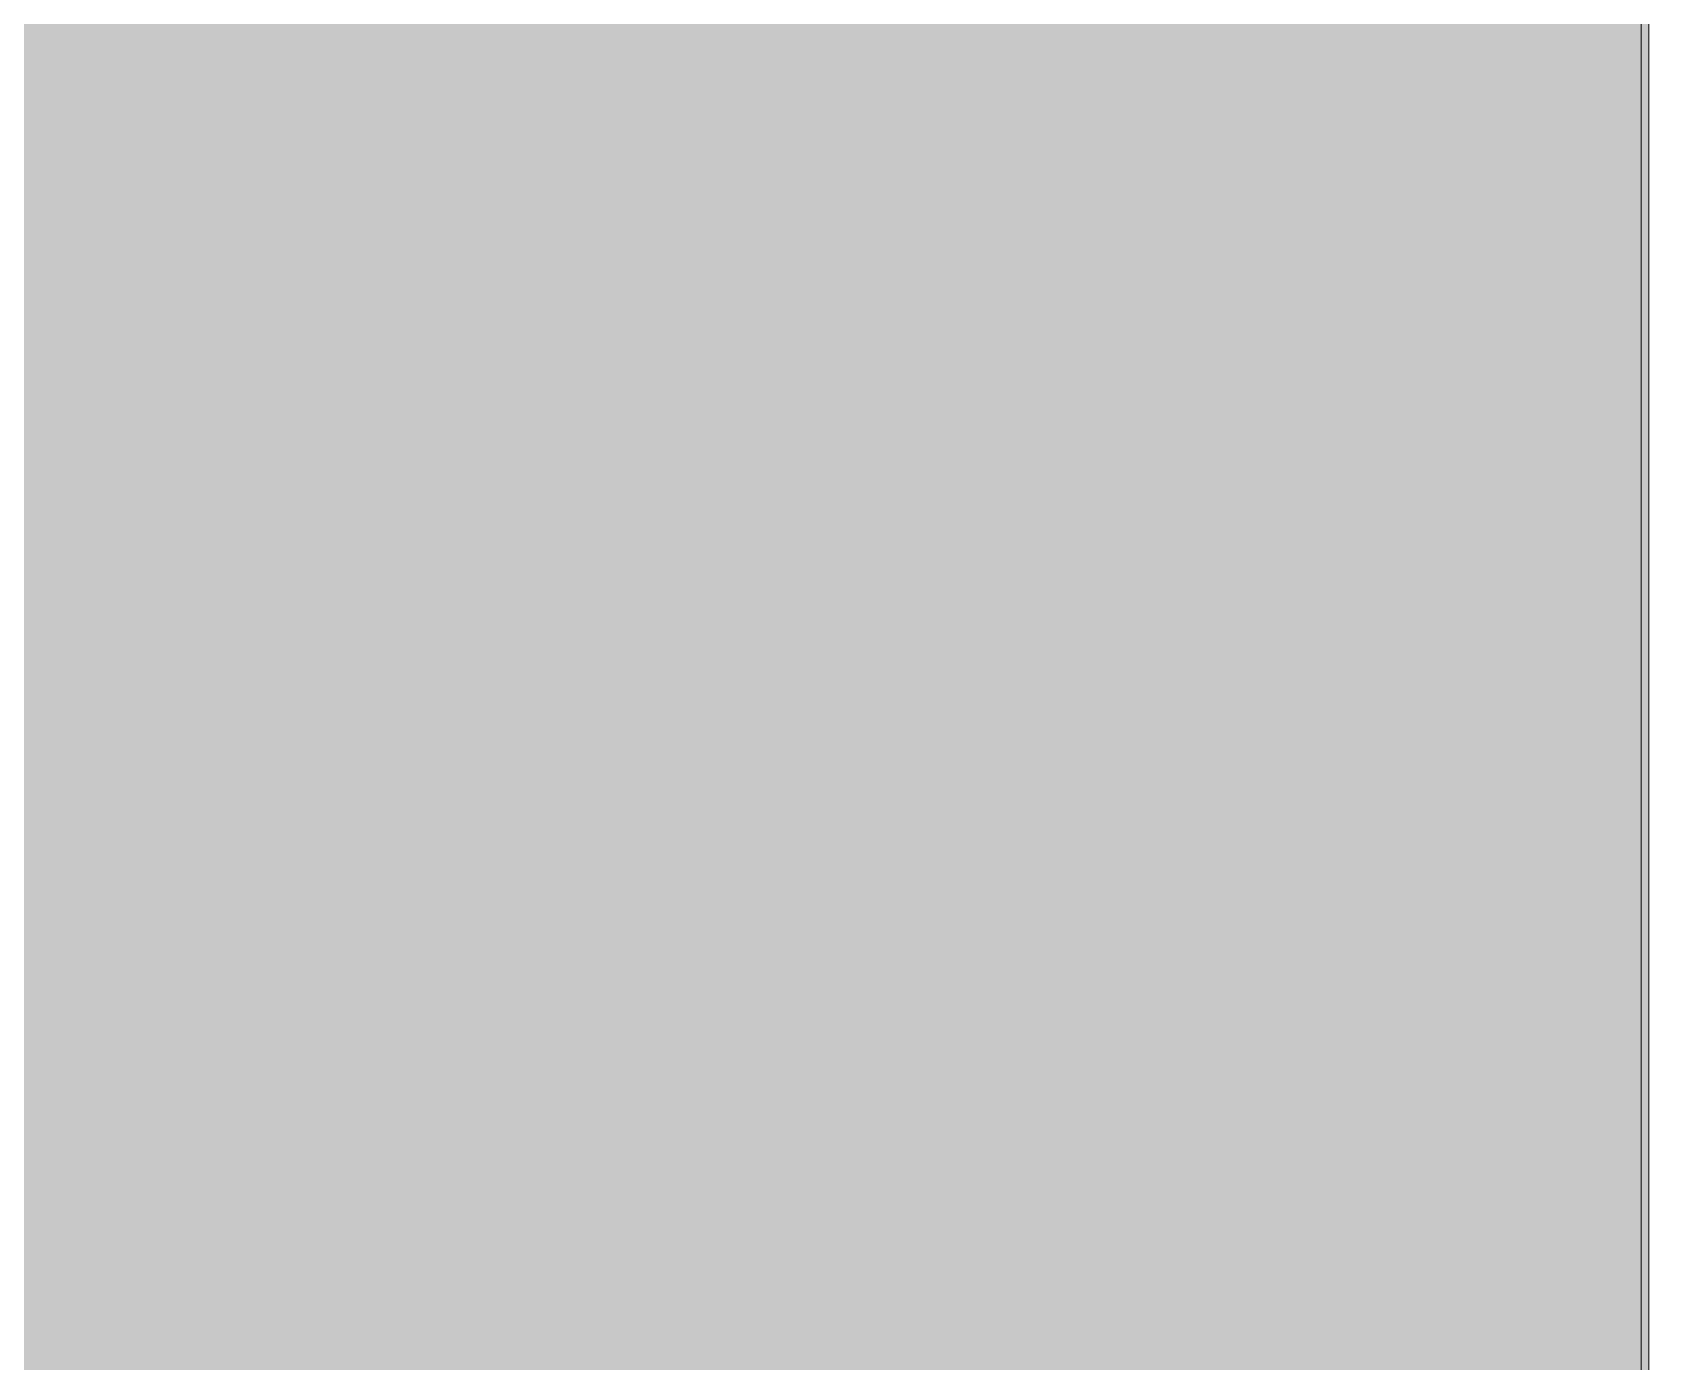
# Model space of a CAD drawing. Header units: millimetres. Extents: x -3817 to 677485, y -22715 to 103890.
# Drawn here: x -307.121 to -305.467, y -19553.484 to -19552.123 of the extents above; entities that cross this region are included whole.
import ezdxf

# ---------------------------------------------------------------- set-up
doc = ezdxf.new("R2010")
doc.units = ezdxf.units.MM
doc.layers.add('PDF _Геометрия', color=7, linetype='Continuous', true_color=0x1d1d1d)
doc.layers.add('PDF _Сплошная заливка', color=7, linetype='Continuous', true_color=0xffffff)

msp = doc.modelspace()

# ---------------------------------------------------------------- hatches: boundary and pattern name
at = {"layer": 'PDF _Сплошная заливка', "transparency": 33554559}
h = msp.add_hatch(color=256, dxfattribs=at)
h.paths.add_polyline_path([(-345.78, -19602.5344), (-305.4665, -19602.5344), (-305.4665, -19522.1436), (-321.3399, -19522.1436), (-321.4108, -19521.6416), (-332.749, -19521.6416), (-332.749, -19522.1436), (-348.7721, -19522.1436), (-348.7721, -19563.087), (-349.087, -19563.087), (-349.087, -19599.7688), (-345.78, -19599.7763), (-345.78, -19601.8635)], flags=0)
h.paths.add_polyline_path([(-332.3553, -19520.4054), (-321.3399, -19520.4054), (-321.4108, -19520.2539), (-332.749, -19520.2539), (-332.749, -19520.4054), (-332.434, -19520.4054)], flags=0)

# ---------------------------------------------------------------- linework, layer by layer
at = {"layer": 'PDF _Геометрия', "color": 253, "lineweight": 9, "true_color": 0xaaaaaa}
msp.add_lwpolyline([(-349.087, -19563.087), (-349.087, -19599.7688), (-345.78, -19599.7688), (-345.78, -19602.5344), (-318.0645, -19602.5344), (-305.4665, -19602.5344), (-305.4665, -19522.1436), (-321.3399, -19522.1436), (-321.3399, -19521.6416)], dxfattribs=at)
at = {"layer": 'PDF _Геометрия', "color": 7, "lineweight": 9}
for points in [[(-305.4743, -19552.0495), (-305.4743, -19552.1312), (-305.4743, -19552.2179), (-305.4743, -19552.3077), (-305.4743, -19552.4433), (-305.4743, -19552.6216), (-305.4743, -19552.8432), (-305.4743, -19553.1084), (-305.4743, -19553.3645), (-305.4743, -19553.4155), (-305.4743, -19553.3771), (-305.4743, -19553.3132), (-305.4743, -19553.2651), (-305.4743, -19553.2168), (-305.4743, -19553.1509), (-305.4743, -19553.0701), (-305.4743, -19552.9773), (-305.4743, -19552.8751), (-305.4743, -19552.7664), (-305.4743, -19552.6537), (-305.4743, -19552.54), (-305.4743, -19552.4279), (-305.4743, -19552.32), (-305.4743, -19552.2194), (-305.4743, -19552.1285), (-305.4743, -19552.0503)], [(-305.4743, -19552.1449), (-305.4743, -19552.1451), (-305.4743, -19552.1452), (-305.4743, -19552.1453), (-305.4743, -19552.1455), (-305.4743, -19552.1457), (-305.4743, -19552.1458), (-305.4743, -19552.146), (-305.4743, -19552.1462), (-305.4743, -19552.1463), (-305.4743, -19552.1465), (-305.4743, -19552.1468), (-305.4743, -19552.1469), (-305.4743, -19552.1471), (-305.4743, -19552.1473), (-305.4743, -19552.1474), (-305.4743, -19552.1476), (-305.4743, -19552.1478), (-305.4743, -19552.1479), (-305.4743, -19552.1481), (-305.4743, -19552.1483), (-305.4743, -19552.1485), (-305.4743, -19552.1486), (-305.4743, -19552.1488), (-305.4743, -19552.149), (-305.4743, -19552.1491), (-305.4743, -19552.1494), (-305.4743, -19552.1496), (-305.4743, -19552.1497), (-305.4743, -19552.1499), (-305.4743, -19552.1501), (-305.4743, -19552.1502), (-305.4743, -19552.1504), (-305.4743, -19552.1506), (-305.4743, -19552.1508), (-305.4743, -19552.151), (-305.4743, -19552.1512), (-305.4743, -19552.1513), (-305.4743, -19552.1515), (-305.4743, -19552.1518), (-305.4743, -19552.1519), (-305.4743, -19552.1521), (-305.4743, -19552.1523), (-305.4743, -19552.1524), (-305.4743, -19552.1527), (-305.4743, -19552.1529), (-305.4743, -19552.153), (-305.4743, -19552.1532), (-305.4743, -19552.1535), (-305.4743, -19552.1536), (-305.4743, -19552.1538), (-305.4743, -19552.154), (-305.4743, -19552.1542), (-305.4743, -19552.1544), (-305.4743, -19552.1546), (-305.4743, -19552.1548), (-305.4743, -19552.155), (-305.4743, -19552.1552), (-305.4743, -19552.1553), (-305.4743, -19552.1556), (-305.4743, -19552.1557), (-305.4743, -19552.1559), (-305.4743, -19552.1562), (-305.4743, -19552.1563), (-305.4743, -19552.1566), (-305.4743, -19552.1568), (-305.4743, -19552.1569), (-305.4743, -19552.1572), (-305.4743, -19552.1574), (-305.4743, -19552.1575), (-305.4743, -19552.1578), (-305.4743, -19552.158), (-305.4743, -19552.1582), (-305.4743, -19552.1584), (-305.4743, -19552.1586), (-305.4743, -19552.1588), (-305.4743, -19552.159), (-305.4743, -19552.1592), (-305.4743, -19552.1594), (-305.4743, -19552.1596), (-305.4743, -19552.1598), (-305.4743, -19552.1601), (-305.4743, -19552.1602), (-305.4743, -19552.1605), (-305.4743, -19552.1607), (-305.4743, -19552.1609), (-305.4743, -19552.1611), (-305.4743, -19552.1613), (-305.4743, -19552.1616), (-305.4743, -19552.1618), (-305.4743, -19552.162), (-305.4743, -19552.1622), (-305.4743, -19552.1624), (-305.4743, -19552.1626), (-305.4743, -19552.1629), (-305.4743, -19552.1631), (-305.4743, -19552.1633), (-305.4743, -19552.1635), (-305.4743, -19552.1637), (-305.4743, -19552.164), (-305.4743, -19552.1642), (-305.4743, -19552.1644), (-305.4743, -19552.1646), (-305.4743, -19552.1649), (-305.4743, -19552.1651), (-305.4743, -19552.1653), (-305.4743, -19552.1656), (-305.4743, -19552.1658), (-305.4743, -19552.166), (-305.4743, -19552.1663), (-305.4743, -19552.1665), (-305.4743, -19552.1667), (-305.4743, -19552.1669), (-305.4743, -19552.1672), (-305.4743, -19552.1674), (-305.4743, -19552.1677), (-305.4743, -19552.1679), (-305.4743, -19552.1681), (-305.4743, -19552.1684), (-305.4743, -19552.1686), (-305.4743, -19552.1689), (-305.4743, -19552.1691), (-305.4743, -19552.1693), (-305.4743, -19552.1696), (-305.4743, -19552.1698), (-305.4743, -19552.1701), (-305.4743, -19552.1703), (-305.4743, -19552.1706), (-305.4743, -19552.1708), (-305.4743, -19552.171), (-305.4743, -19552.1713), (-305.4743, -19552.1715), (-305.4743, -19552.1718), (-305.4743, -19552.172), (-305.4743, -19552.1723), (-305.4743, -19552.1725), (-305.4743, -19552.1728), (-305.4743, -19552.173), (-305.4743, -19552.1733), (-305.4743, -19552.1735), (-305.4743, -19552.1738), (-305.4743, -19552.1741), (-305.4743, -19552.1743), (-305.4743, -19552.1746), (-305.4743, -19552.1748), (-305.4743, -19552.1751), (-305.4743, -19552.1753), (-305.4743, -19552.1757), (-305.4743, -19552.1759), (-305.4743, -19552.1762), (-305.4743, -19552.1764), (-305.4743, -19552.1767), (-305.4743, -19552.1769), (-305.4743, -19552.1772), (-305.4743, -19552.1774), (-305.4743, -19552.1778), (-305.4743, -19552.178), (-305.4743, -19552.1783), (-305.4743, -19552.1785), (-305.4743, -19552.1788), (-305.4743, -19552.1791), (-305.4743, -19552.1794), (-305.4743, -19552.1797), (-305.4743, -19552.1799), (-305.4743, -19552.1802), (-305.4743, -19552.1805), (-305.4743, -19552.1808), (-305.4743, -19552.1811), (-305.4743, -19552.1813), (-305.4743, -19552.1816), (-305.4743, -19552.1819), (-305.4743, -19552.1822), (-305.4743, -19552.1824), (-305.4743, -19552.1828), (-305.4743, -19552.183), (-305.4743, -19552.1833), (-305.4743, -19552.1836), (-305.4743, -19552.1839), (-305.4743, -19552.1842), (-305.4743, -19552.1845), (-305.4743, -19552.1847), (-305.4743, -19552.1851), (-305.4743, -19552.1853), (-305.4743, -19552.1857), (-305.4743, -19552.1859), (-305.4743, -19552.1863), (-305.4743, -19552.1865), (-305.4743, -19552.1869), (-305.4743, -19552.1871), (-305.4743, -19552.1875), (-305.4743, -19552.1877), (-305.4743, -19552.188), (-305.4743, -19552.1884), (-305.4743, -19552.1886), (-305.4743, -19552.189), (-305.4743, -19552.1892), (-305.4743, -19552.1896), (-305.4743, -19552.1899), (-305.4743, -19552.1902), (-305.4743, -19552.1905), (-305.4743, -19552.1908), (-305.4743, -19552.1911), (-305.4743, -19552.1914), (-305.4743, -19552.1916), (-305.4743, -19552.1919), (-305.4743, -19552.1921), (-305.4743, -19552.1924), (-305.4743, -19552.1926), (-305.4743, -19552.1929), (-305.4743, -19552.1931), (-305.4743, -19552.1933), (-305.4743, -19552.1936), (-305.4743, -19552.1938), (-305.4743, -19552.1941), (-305.4743, -19552.1943), (-305.4743, -19552.1946), (-305.4743, -19552.1948), (-305.4743, -19552.1951), (-305.4743, -19552.1953), (-305.4743, -19552.1955), (-305.4743, -19552.1958), (-305.4743, -19552.196), (-305.4743, -19552.1963), (-305.4743, -19552.1965), (-305.4743, -19552.1968), (-305.4743, -19552.197), (-305.4743, -19552.1973), (-305.4743, -19552.1975), (-305.4743, -19552.1977), (-305.4743, -19552.198), (-305.4743, -19552.1982), (-305.4743, -19552.1985), (-305.4743, -19552.1987), (-305.4743, -19552.199), (-305.4743, -19552.1992), (-305.4743, -19552.1995), (-305.4743, -19552.1997), (-305.4743, -19552.1999), (-305.4743, -19552.2002), (-305.4743, -19552.2004), (-305.4743, -19552.2007), (-305.4743, -19552.2009), (-305.4743, -19552.2012), (-305.4743, -19552.2014), (-305.4743, -19552.2017), (-305.4743, -19552.2019), (-305.4743, -19552.2021), (-305.4743, -19552.2024), (-305.4743, -19552.2026), (-305.4743, -19552.2029), (-305.4743, -19552.2031), (-305.4743, -19552.2034), (-305.4743, -19552.2036), (-305.4743, -19552.2038), (-305.4743, -19552.2041), (-305.4743, -19552.2043), (-305.4743, -19552.2046), (-305.4743, -19552.2048), (-305.4743, -19552.2051), (-305.4743, -19552.2053), (-305.4743, -19552.2055), (-305.4743, -19552.2058), (-305.4743, -19552.206), (-305.4743, -19552.2063), (-305.4743, -19552.2065), (-305.4743, -19552.2068), (-305.4743, -19552.207), (-305.4743, -19552.2072), (-305.4743, -19552.2075), (-305.4743, -19552.2077), (-305.4743, -19552.208), (-305.4743, -19552.2082), (-305.4743, -19552.2085), (-305.4743, -19552.2087), (-305.4743, -19552.2089), (-305.4743, -19552.2092), (-305.4743, -19552.2094), (-305.4743, -19552.2097), (-305.4743, -19552.2099), (-305.4743, -19552.2102), (-305.4743, -19552.2104), (-305.4743, -19552.2106), (-305.4743, -19552.2108), (-305.4743, -19552.2111), (-305.4743, -19552.2114), (-305.4743, -19552.2116), (-305.4743, -19552.2119), (-305.4743, -19552.2121), (-305.4743, -19552.2123), (-305.4743, -19552.2125), (-305.4743, -19552.2128), (-305.4743, -19552.2131), (-305.4743, -19552.2133), (-305.4743, -19552.2136), (-305.4743, -19552.2138), (-305.4743, -19552.214), (-305.4743, -19552.2142), (-305.4743, -19552.2145), (-305.4743, -19552.2147), (-305.4743, -19552.215), (-305.4743, -19552.2153), (-305.4743, -19552.2154), (-305.4743, -19552.2157), (-305.4743, -19552.2159), (-305.4743, -19552.2162), (-305.4743, -19552.2164), (-305.4743, -19552.2167), (-305.4743, -19552.217), (-305.4743, -19552.2171), (-305.4743, -19552.2174), (-305.4743, -19552.2176), (-305.4743, -19552.2179), (-305.4743, -19552.2181), (-305.4743, -19552.2184), (-305.4743, -19552.2186), (-305.4743, -19552.2188), (-305.4743, -19552.2191), (-305.4743, -19552.2193), (-305.4743, -19552.2196), (-305.4743, -19552.2198), (-305.4743, -19552.22), (-305.4743, -19552.2203), (-305.4743, -19552.2205), (-305.4743, -19552.2208), (-305.4743, -19552.221), (-305.4743, -19552.2213), (-305.4743, -19552.2215), (-305.4743, -19552.2217), (-305.4743, -19552.222), (-305.4743, -19552.2222), (-305.4743, -19552.2225), (-305.4743, -19552.2227), (-305.4743, -19552.223), (-305.4743, -19552.2231), (-305.4743, -19552.2234), (-305.4743, -19552.2236), (-305.4743, -19552.2239), (-305.4743, -19552.2242), (-305.4743, -19552.2244), (-305.4743, -19552.2246), (-305.4743, -19552.2248), (-305.4743, -19552.2251), (-305.4743, -19552.2253), (-305.4743, -19552.2256), (-305.4743, -19552.2259), (-305.4743, -19552.226), (-305.4743, -19552.2263), (-305.4743, -19552.2265), (-305.4743, -19552.2268), (-305.4743, -19552.227), (-305.4743, -19552.2273), (-305.4743, -19552.2275), (-305.4743, -19552.2277), (-305.4743, -19552.228), (-305.4743, -19552.2282), (-305.4743, -19552.2285), (-305.4743, -19552.2287), (-305.4743, -19552.2289), (-305.4743, -19552.2292), (-305.4743, -19552.2294), (-305.4743, -19552.2297), (-305.4743, -19552.2299), (-305.4743, -19552.2301), (-305.4743, -19552.2303), (-305.4743, -19552.2306), (-305.4743, -19552.2309), (-305.4743, -19552.2311), (-305.4743, -19552.2314), (-305.4743, -19552.2315), (-305.4743, -19552.2318), (-305.4743, -19552.232), (-305.4743, -19552.2323), (-305.4743, -19552.2325), (-305.4743, -19552.2328), (-305.4743, -19552.233), (-305.4743, -19552.2332), (-305.4743, -19552.2335), (-305.4743, -19552.2337), (-305.4743, -19552.234), (-305.4743, -19552.2342), (-305.4743, -19552.2344), (-305.4743, -19552.2347), (-305.4743, -19552.2349), (-305.4743, -19552.2352), (-305.4743, -19552.2354), (-305.4743, -19552.2356), (-305.4743, -19552.2359), (-305.4743, -19552.2361), (-305.4743, -19552.2364), (-305.4743, -19552.2366), (-305.4743, -19552.2369), (-305.4743, -19552.237), (-305.4743, -19552.2373), (-305.4743, -19552.2376), (-305.4743, -19552.2378), (-305.4743, -19552.2381), (-305.4743, -19552.2382), (-305.4743, -19552.2385), (-305.4743, -19552.2387), (-305.4743, -19552.239), (-305.4743, -19552.2392), (-305.4743, -19552.2395), (-305.4743, -19552.2397), (-305.4743, -19552.2399), (-305.4743, -19552.2402), (-305.4743, -19552.2404), (-305.4743, -19552.2407), (-305.4743, -19552.2409), (-305.4743, -19552.2411), (-305.4743, -19552.2414), (-305.4743, -19552.2416), (-305.4743, -19552.2419), (-305.4743, -19552.2421), (-305.4743, -19552.2423), (-305.4743, -19552.2426), (-305.4743, -19552.2428), (-305.4743, -19552.2431), (-305.4743, -19552.2433), (-305.4743, -19552.2435), (-305.4743, -19552.2437), (-305.4743, -19552.244), (-305.4743, -19552.2442), (-305.4743, -19552.2445), (-305.4743, -19552.2448), (-305.4743, -19552.2449), (-305.4743, -19552.2452), (-305.4743, -19552.2454), (-305.4743, -19552.2457), (-305.4743, -19552.2459), (-305.4743, -19552.2461), (-305.4743, -19552.2464), (-305.4743, -19552.2466), (-305.4743, -19552.2469), (-305.4743, -19552.2471), (-305.4743, -19552.2474), (-305.4743, -19552.2476), (-305.4743, -19552.2478), (-305.4743, -19552.2481), (-305.4743, -19552.2483), (-305.4743, -19552.2486), (-305.4743, -19552.2487), (-305.4743, -19552.249), (-305.4743, -19552.2492), (-305.4743, -19552.2495), (-305.4743, -19552.2498), (-305.4743, -19552.25), (-305.4743, -19552.2502), (-305.4743, -19552.2504), (-305.4743, -19552.2507), (-305.4743, -19552.2509), (-305.4743, -19552.2512), (-305.4743, -19552.2514), (-305.4743, -19552.2516), (-305.4743, -19552.2519), (-305.4743, -19552.2521), (-305.4743, -19552.2524), (-305.4743, -19552.2526), (-305.4743, -19552.2528), (-305.4743, -19552.2531), (-305.4743, -19552.2533), (-305.4743, -19552.2536), (-305.4743, -19552.2538), (-305.4743, -19552.254), (-305.4743, -19552.2543), (-305.4743, -19552.2545), (-305.4743, -19552.2548), (-305.4743, -19552.255), (-305.4743, -19552.2552), (-305.4743, -19552.2554), (-305.4743, -19552.2557), (-305.4743, -19552.2559), (-305.4743, -19552.2562), (-305.4743, -19552.2565), (-305.4743, -19552.2566), (-305.4743, -19552.2569), (-305.4743, -19552.2571), (-305.4743, -19552.2574), (-305.4743, -19552.2576), (-305.4743, -19552.2578), (-305.4743, -19552.2581), (-305.4743, -19552.2583), (-305.4743, -19552.2586), (-305.4743, -19552.2588), (-305.4743, -19552.2591), (-305.4743, -19552.2593), (-305.4743, -19552.2595), (-305.4743, -19552.2598), (-305.4743, -19552.26), (-305.4743, -19552.2603), (-305.4743, -19552.2604), (-305.4743, -19552.2607), (-305.4743, -19552.2609), (-305.4743, -19552.2612), (-305.4743, -19552.2615), (-305.4743, -19552.2617), (-305.4743, -19552.2619), (-305.4743, -19552.2621), (-305.4743, -19552.2624), (-305.4743, -19552.2626), (-305.4743, -19552.2629), (-305.4743, -19552.2631), (-305.4743, -19552.2633), (-305.4743, -19552.2636), (-305.4743, -19552.2638), (-305.4743, -19552.2641), (-305.4743, -19552.2643), (-305.4743, -19552.2645), (-305.4743, -19552.2648), (-305.4743, -19552.265), (-305.4743, -19552.2653), (-305.4743, -19552.2655), (-305.4743, -19552.2657), (-305.4743, -19552.2659), (-305.4743, -19552.2662), (-305.4743, -19552.2665), (-305.4743, -19552.2667), (-305.4743, -19552.267), (-305.4743, -19552.2671), (-305.4743, -19552.2674), (-305.4743, -19552.2676), (-305.4743, -19552.2679), (-305.4743, -19552.2682), (-305.4743, -19552.2684), (-305.4743, -19552.2686), (-305.4743, -19552.2688), (-305.4743, -19552.2691), (-305.4743, -19552.2693), (-305.4743, -19552.2696), (-305.4743, -19552.2698), (-305.4743, -19552.27), (-305.4743, -19552.2703), (-305.4743, -19552.2705), (-305.4743, -19552.2708), (-305.4743, -19552.271), (-305.4743, -19552.2712), (-305.4743, -19552.2715), (-305.4743, -19552.2717), (-305.4743, -19552.272), (-305.4743, -19552.2722), (-305.4743, -19552.2724), (-305.4743, -19552.2726), (-305.4743, -19552.2729), (-305.4743, -19552.2732), (-305.4743, -19552.2734), (-305.4743, -19552.2737), (-305.4743, -19552.2738), (-305.4743, -19552.2741), (-305.4743, -19552.2743), (-305.4743, -19552.2746), (-305.4743, -19552.2748), (-305.4743, -19552.2751), (-305.4743, -19552.2753), (-305.4743, -19552.2755), (-305.4743, -19552.2758), (-305.4743, -19552.276), (-305.4743, -19552.2763), (-305.4743, -19552.2765), (-305.4743, -19552.2767), (-305.4743, -19552.277), (-305.4743, -19552.2772), (-305.4743, -19552.2775), (-305.4743, -19552.2777), (-305.4743, -19552.278), (-305.4743, -19552.2782), (-305.4743, -19552.2784), (-305.4743, -19552.2787), (-305.4743, -19552.2789), (-305.4743, -19552.2792), (-305.4743, -19552.2794), (-305.4743, -19552.2796), (-305.4743, -19552.2799), (-305.4743, -19552.2801), (-305.4743, -19552.2804), (-305.4743, -19552.2806), (-305.4743, -19552.2809), (-305.4743, -19552.281), (-305.4743, -19552.2813), (-305.4743, -19552.2815), (-305.4743, -19552.2818), (-305.4743, -19552.2821), (-305.4743, -19552.2823), (-305.4743, -19552.2825), (-305.4743, -19552.2827), (-305.4743, -19552.283), (-305.4743, -19552.2832), (-305.4743, -19552.2835), (-305.4743, -19552.2838), (-305.4743, -19552.2839), (-305.4743, -19552.2842), (-305.4743, -19552.2844), (-305.4743, -19552.2847), (-305.4743, -19552.2849), (-305.4743, -19552.2852), (-305.4743, -19552.2854), (-305.4743, -19552.2856), (-305.4743, -19552.2859), (-305.4743, -19552.2861), (-305.4743, -19552.2864), (-305.4743, -19552.2866), (-305.4743, -19552.2868), (-305.4743, -19552.2871), (-305.4743, -19552.2873), (-305.4743, -19552.2876), (-305.4743, -19552.2878), (-305.4743, -19552.2881), (-305.4743, -19552.2883), (-305.4743, -19552.2885), (-305.4743, -19552.2888), (-305.4743, -19552.289), (-305.4743, -19552.2893), (-305.4743, -19552.2895), (-305.4743, -19552.2898), (-305.4743, -19552.2899), (-305.4743, -19552.2902), (-305.4743, -19552.2904), (-305.4743, -19552.2907), (-305.4743, -19552.291), (-305.4743, -19552.2912), (-305.4743, -19552.2915), (-305.4743, -19552.2916), (-305.4743, -19552.2919), (-305.4743, -19552.2921), (-305.4743, -19552.2924), (-305.4743, -19552.2927), (-305.4743, -19552.2929), (-305.4743, -19552.2932), (-305.4743, -19552.2933), (-305.4743, -19552.2936), (-305.4743, -19552.2938), (-305.4743, -19552.2941), (-305.4743, -19552.2943), (-305.4743, -19552.2946), (-305.4743, -19552.2949), (-305.4743, -19552.295), (-305.4743, -19552.2953), (-305.4743, -19552.2955), (-305.4743, -19552.2958), (-305.4743, -19552.296), (-305.4743, -19552.2963), (-305.4743, -19552.2966), (-305.4743, -19552.2967), (-305.4743, -19552.297), (-305.4743, -19552.2972), (-305.4743, -19552.2975), (-305.4743, -19552.2977), (-305.4743, -19552.298), (-305.4743, -19552.2982), (-305.4743, -19552.2984), (-305.4743, -19552.2987), (-305.4743, -19552.2989), (-305.4743, -19552.2992), (-305.4743, -19552.2994), (-305.4743, -19552.2997), (-305.4743, -19552.2999), (-305.4743, -19552.3001), (-305.4743, -19552.3004), (-305.4743, -19552.3006), (-305.4743, -19552.3009), (-305.4743, -19552.3011), (-305.4743, -19552.3014), (-305.4743, -19552.3016), (-305.4743, -19552.3019), (-305.4743, -19552.3021), (-305.4743, -19552.3023), (-305.4743, -19552.3026), (-305.4743, -19552.3028), (-305.4743, -19552.3031), (-305.4743, -19552.3033), (-305.4743, -19552.3036), (-305.4743, -19552.3038), (-305.4743, -19552.304), (-305.4743, -19552.3043), (-305.4743, -19552.3045), (-305.4743, -19552.3048), (-305.4743, -19552.305), (-305.4743, -19552.3053), (-305.4743, -19552.3055), (-305.4743, -19552.3058), (-305.4743, -19552.306), (-305.4743, -19552.3062), (-305.4743, -19552.3065), (-305.4743, -19552.3067), (-305.4743, -19552.307), (-305.4743, -19552.3072), (-305.4743, -19552.3075), (-305.4743, -19552.3077), (-305.4743, -19552.308), (-305.4743, -19552.3082), (-305.4743, -19552.3084), (-305.4743, -19552.3087), (-305.4743, -19552.3089), (-305.4743, -19552.3092), (-305.4743, -19552.3094), (-305.4743, -19552.3097), (-305.4743, -19552.3099), (-305.4743, -19552.3102), (-305.4743, -19552.3104), (-305.4743, -19552.3106), (-305.4743, -19552.3109), (-305.4743, -19552.3111), (-305.4743, -19552.3114), (-305.4743, -19552.3116), (-305.4743, -19552.3119), (-305.4743, -19552.3121), (-305.4743, -19552.3124), (-305.4743, -19552.3126), (-305.4743, -19552.3128), (-305.4743, -19552.3131), (-305.4743, -19552.3133), (-305.4743, -19552.3136), (-305.4743, -19552.3138), (-305.4743, -19552.3141), (-305.4743, -19552.3144), (-305.4743, -19552.3146), (-305.4743, -19552.3149), (-305.4743, -19552.315), (-305.4743, -19552.3153), (-305.4743, -19552.3155), (-305.4743, -19552.3158), (-305.4743, -19552.316), (-305.4743, -19552.3163), (-305.4743, -19552.3166), (-305.4743, -19552.3168), (-305.4743, -19552.3171), (-305.4743, -19552.3173), (-305.4743, -19552.3176), (-305.4743, -19552.3177), (-305.4743, -19552.318), (-305.4743, -19552.3183), (-305.4743, -19552.3185), (-305.4743, -19552.3188), (-305.4743, -19552.319), (-305.4743, -19552.3193), (-305.4743, -19552.3195), (-305.4743, -19552.3198), (-305.4743, -19552.32), (-305.4743, -19552.3203), (-305.4743, -19552.3205), (-305.4743, -19552.3207), (-305.4743, -19552.321), (-305.4743, -19552.3212), (-305.4743, -19552.3215), (-305.4743, -19552.3217), (-305.4743, -19552.322), (-305.4743, -19552.3222), (-305.4743, -19552.3225), (-305.4743, -19552.3227), (-305.4743, -19552.323), (-305.4743, -19552.3233), (-305.4743, -19552.3235), (-305.4743, -19552.3238), (-305.4743, -19552.3239), (-305.4743, -19552.3242), (-305.4743, -19552.3244), (-305.4743, -19552.3247), (-305.4743, -19552.3249), (-305.4743, -19552.3252), (-305.4743, -19552.3255), (-305.4743, -19552.3257), (-305.4743, -19552.326), (-305.4743, -19552.3262), (-305.4743, -19552.3265), (-305.4743, -19552.3267), (-305.4743, -19552.327), (-305.4743, -19552.3272), (-305.4743, -19552.3275), (-305.4743, -19552.3277), (-305.4743, -19552.3279), (-305.4743, -19552.3282), (-305.4743, -19552.3284), (-305.4743, -19552.3287), (-305.4743, -19552.3289), (-305.4743, -19552.3292), (-305.4743, -19552.3294), (-305.4743, -19552.3297), (-305.4743, -19552.33), (-305.4743, -19552.3302), (-305.4743, -19552.3305), (-305.4743, -19552.3307), (-305.4743, -19552.331), (-305.4743, -19552.3312), (-305.4743, -19552.3315), (-305.4743, -19552.3317), (-305.4743, -19552.332), (-305.4743, -19552.3322), (-305.4743, -19552.3325), (-305.4743, -19552.3327), (-305.4743, -19552.3329), (-305.4743, -19552.3332), (-305.4743, -19552.3334), (-305.4743, -19552.3337), (-305.4743, -19552.3339), (-305.4743, -19552.3342), (-305.4743, -19552.3344), (-305.4743, -19552.3347), (-305.4743, -19552.335), (-305.4743, -19552.3352), (-305.4743, -19552.3355), (-305.4743, -19552.3357), (-305.4743, -19552.336), (-305.4743, -19552.3362), (-305.4743, -19552.3365), (-305.4743, -19552.3367), (-305.4743, -19552.337), (-305.4743, -19552.3372), (-305.4743, -19552.3375), (-305.4743, -19552.3377), (-305.4743, -19552.338), (-305.4743, -19552.3383), (-305.4743, -19552.3385), (-305.4743, -19552.3388), (-305.4743, -19552.339), (-305.4743, -19552.3393), (-305.4743, -19552.3395), (-305.4743, -19552.3398), (-305.4743, -19552.34), (-305.4743, -19552.3403), (-305.4743, -19552.3405), (-305.4743, -19552.3408), (-305.4743, -19552.3411), (-305.4743, -19552.3413), (-305.4743, -19552.3416), (-305.4743, -19552.3418), (-305.4743, -19552.3421), (-305.4743, -19552.3423), (-305.4743, -19552.3426), (-305.4743, -19552.3428), (-305.4743, -19552.3431), (-305.4743, -19552.3433), (-305.4743, -19552.3436), (-305.4743, -19552.3439), (-305.4743, -19552.3441), (-305.4743, -19552.3444), (-305.4743, -19552.3446), (-305.4743, -19552.3449), (-305.4743, -19552.3451), (-305.4743, -19552.3454), (-305.4743, -19552.3456), (-305.4743, -19552.3459), (-305.4743, -19552.3461), (-305.4743, -19552.3464), (-305.4743, -19552.3467), (-305.4743, -19552.3469), (-305.4743, -19552.3472), (-305.4743, -19552.3474), (-305.4743, -19552.3477), (-305.4743, -19552.3479), (-305.4743, -19552.3482), (-305.4743, -19552.3484), (-305.4743, -19552.3487), (-305.4743, -19552.3489), (-305.4743, -19552.3492), (-305.4743, -19552.3494), (-305.4743, -19552.3497), (-305.4743, -19552.35), (-305.4743, -19552.3502), (-305.4743, -19552.3505), (-305.4743, -19552.3507), (-305.4743, -19552.351), (-305.4743, -19552.3512), (-305.4743, -19552.3515), (-305.4743, -19552.3517), (-305.4743, -19552.352), (-305.4743, -19552.3522), (-305.4743, -19552.3525), (-305.4743, -19552.3528), (-305.4743, -19552.353), (-305.4743, -19552.3533), (-305.4743, -19552.3535), (-305.4743, -19552.3538), (-305.4743, -19552.354), (-305.4743, -19552.3543), (-305.4743, -19552.3546), (-305.4743, -19552.3549), (-305.4743, -19552.3551), (-305.4743, -19552.3554), (-305.4743, -19552.3557), (-305.4743, -19552.356), (-305.4743, -19552.3562), (-305.4743, -19552.3565), (-305.4743, -19552.3568), (-305.4743, -19552.3571), (-305.4743, -19552.3573), (-305.4743, -19552.3577), (-305.4743, -19552.3579), (-305.4743, -19552.3583), (-305.4743, -19552.3585), (-305.4743, -19552.3588), (-305.4743, -19552.3591), (-305.4743, -19552.3594), (-305.4743, -19552.3597), (-305.4743, -19552.36), (-305.4743, -19552.3603), (-305.4743, -19552.3606), (-305.4743, -19552.3609), (-305.4743, -19552.3612), (-305.4743, -19552.3615), (-305.4743, -19552.3618), (-305.4743, -19552.3621), (-305.4743, -19552.3624), (-305.4743, -19552.3628), (-305.4743, -19552.363), (-305.4743, -19552.3634), (-305.4743, -19552.3637), (-305.4743, -19552.364), (-305.4743, -19552.3643), (-305.4743, -19552.3646), (-305.4743, -19552.365), (-305.4743, -19552.3653), (-305.4743, -19552.3656), (-305.4743, -19552.3659), (-305.4743, -19552.3662), (-305.4743, -19552.3666), (-305.4743, -19552.3669), (-305.4743, -19552.3673), (-305.4743, -19552.3676), (-305.4743, -19552.3678), (-305.4743, -19552.3682), (-305.4743, -19552.3685), (-305.4743, -19552.3689), (-305.4743, -19552.3692), (-305.4743, -19552.3695), (-305.4743, -19552.3699), (-305.4743, -19552.3702), (-305.4743, -19552.3706), (-305.4743, -19552.3709), (-305.4743, -19552.3712), (-305.4743, -19552.3717), (-305.4743, -19552.372), (-305.4743, -19552.3723), (-305.4743, -19552.3727), (-305.4743, -19552.373), (-305.4743, -19552.3734), (-305.4743, -19552.3737), (-305.4743, -19552.3741), (-305.4743, -19552.3745), (-305.4743, -19552.3748), (-305.4743, -19552.3751), (-305.4743, -19552.3755), (-305.4743, -19552.3759), (-305.4743, -19552.3762), (-305.4743, -19552.3766), (-305.4743, -19552.3769), (-305.4743, -19552.3773), (-305.4743, -19552.3777), (-305.4743, -19552.378), (-305.4743, -19552.3784), (-305.4743, -19552.3788), (-305.4743, -19552.3792), (-305.4743, -19552.3795), (-305.4743, -19552.3799), (-305.4743, -19552.3803), (-305.4743, -19552.3806), (-305.4743, -19552.3811), (-305.4743, -19552.3814), (-305.4743, -19552.3818), (-305.4743, -19552.3822), (-305.4743, -19552.3826), (-305.4743, -19552.3829), (-305.4743, -19552.3834), (-305.4743, -19552.3837), (-305.4743, -19552.3841), (-305.4743, -19552.3845), (-305.4743, -19552.3849), (-305.4743, -19552.3853), (-305.4743, -19552.3856), (-305.4743, -19552.3861), (-305.4743, -19552.3864), (-305.4743, -19552.3868), (-305.4743, -19552.3873), (-305.4743, -19552.3876), (-305.4743, -19552.388), (-305.4743, -19552.3884), (-305.4743, -19552.3888), (-305.4743, -19552.3892), (-305.4743, -19552.3896), (-305.4743, -19552.3901), (-305.4743, -19552.3904), (-305.4743, -19552.3908), (-305.4743, -19552.3912), (-305.4743, -19552.3917), (-305.4743, -19552.3921), (-305.4743, -19552.3924), (-305.4743, -19552.3929), (-305.4743, -19552.3933), (-305.4743, -19552.3937), (-305.4743, -19552.3941), (-305.4743, -19552.3945), (-305.4743, -19552.395), (-305.4743, -19552.3954), (-305.4743, -19552.3958), (-305.4743, -19552.3962), (-305.4743, -19552.3966), (-305.4743, -19552.397), (-305.4743, -19552.3974), (-305.4743, -19552.3979), (-305.4743, -19552.3983), (-305.4743, -19552.3987), (-305.4743, -19552.3991), (-305.4743, -19552.3995), (-305.4743, -19552.4), (-305.4743, -19552.4004), (-305.4743, -19552.4009), (-305.4743, -19552.4013), (-305.4743, -19552.4018), (-305.4743, -19552.4022), (-305.4743, -19552.4026), (-305.4743, -19552.403), (-305.4743, -19552.4034), (-305.4743, -19552.4039), (-305.4743, -19552.4043), (-305.4743, -19552.4048), (-305.4743, -19552.4052), (-305.4743, -19552.4057), (-305.4743, -19552.4061), (-305.4743, -19552.4065), (-305.4743, -19552.407), (-305.4743, -19552.4074), (-305.4743, -19552.4079), (-305.4743, -19552.4083), (-305.4743, -19552.4088), (-305.4743, -19552.4092), (-305.4743, -19552.4096), (-305.4743, -19552.4101), (-305.4743, -19552.4106), (-305.4743, -19552.411), (-305.4743, -19552.4114), (-305.4743, -19552.4119), (-305.4743, -19552.4123), (-305.4743, -19552.4128), (-305.4743, -19552.4133), (-305.4743, -19552.4137), (-305.4743, -19552.4142), (-305.4743, -19552.4146), (-305.4743, -19552.4151), (-305.4743, -19552.4156), (-305.4743, -19552.416), (-305.4743, -19552.4165), (-305.4743, -19552.4169), (-305.4743, -19552.4173), (-305.4743, -19552.4179), (-305.4743, -19552.4183), (-305.4743, -19552.4188), (-305.4743, -19552.4192), (-305.4743, -19552.4197), (-305.4743, -19552.4201), (-305.4743, -19552.4207), (-305.4743, -19552.4211), (-305.4743, -19552.4216), (-305.4743, -19552.4221), (-305.4743, -19552.4225), (-305.4743, -19552.423), (-305.4743, -19552.4235), (-305.4743, -19552.424), (-305.4743, -19552.4244), (-305.4743, -19552.4249), (-305.4743, -19552.4254), (-305.4743, -19552.4258), (-305.4743, -19552.4263), (-305.4743, -19552.4268), (-305.4743, -19552.4273), (-305.4743, -19552.4278), (-305.4743, -19552.4282), (-305.4743, -19552.4287), (-305.4743, -19552.4292), (-305.4743, -19552.4296), (-305.4743, -19552.4302), (-305.4743, -19552.4307), (-305.4743, -19552.4312), (-305.4743, -19552.4316), (-305.4743, -19552.4321), (-305.4743, -19552.4326), (-305.4743, -19552.433), (-305.4743, -19552.4335), (-305.4743, -19552.434), (-305.4743, -19552.4346), (-305.4743, -19552.4351), (-305.4743, -19552.4355), (-305.4743, -19552.436), (-305.4743, -19552.4365), (-305.4743, -19552.437), (-305.4743, -19552.4375), (-305.4743, -19552.4379), (-305.4743, -19552.4385), (-305.4743, -19552.439), (-305.4743, -19552.4395), (-305.4743, -19552.44), (-305.4743, -19552.4405), (-305.4743, -19552.4409), (-305.4743, -19552.4414), (-305.4743, -19552.4419), (-305.4743, -19552.4424), (-305.4743, -19552.443), (-305.4743, -19552.4435), (-305.4743, -19552.444), (-305.4743, -19552.4445), (-305.4743, -19552.445), (-305.4743, -19552.4455), (-305.4743, -19552.4459), (-305.4743, -19552.4464), (-305.4743, -19552.4469), (-305.4743, -19552.4474), (-305.4743, -19552.448), (-305.4743, -19552.4485), (-305.4743, -19552.449), (-305.4743, -19552.4495), (-305.4743, -19552.45), (-305.4743, -19552.4505), (-305.4743, -19552.451), (-305.4743, -19552.4515), (-305.4743, -19552.452), (-305.4743, -19552.4525), (-305.4743, -19552.453), (-305.4743, -19552.4535), (-305.4743, -19552.4541), (-305.4743, -19552.4546), (-305.4743, -19552.4551), (-305.4743, -19552.4556), (-305.4743, -19552.4562), (-305.4743, -19552.4567), (-305.4743, -19552.4572), (-305.4743, -19552.4577), (-305.4743, -19552.4582), (-305.4743, -19552.4587), (-305.4743, -19552.4592), (-305.4743, -19552.4597), (-305.4743, -19552.4602), (-305.4743, -19552.4608), (-305.4743, -19552.4613), (-305.4743, -19552.4619), (-305.4743, -19552.4624), (-305.4743, -19552.4629), (-305.4743, -19552.4634), (-305.4743, -19552.4639), (-305.4743, -19552.4644), (-305.4743, -19552.4649), (-305.4743, -19552.4655), (-305.4743, -19552.466), (-305.4743, -19552.4665), (-305.4743, -19552.467), (-305.4743, -19552.4675), (-305.4743, -19552.468), (-305.4743, -19552.4686), (-305.4743, -19552.4691), (-305.4743, -19552.4697), (-305.4743, -19552.4702), (-305.4743, -19552.4707), (-305.4743, -19552.4713), (-305.4743, -19552.4718), (-305.4743, -19552.4723), (-305.4743, -19552.4728), (-305.4743, -19552.4734), (-305.4743, -19552.4739), (-305.4743, -19552.4744), (-305.4743, -19552.4749), (-305.4743, -19552.4755), (-305.4743, -19552.476), (-305.4743, -19552.4765), (-305.4743, -19552.477), (-305.4743, -19552.4776), (-305.4743, -19552.4781), (-305.4743, -19552.4786), (-305.4743, -19552.4791), (-305.4743, -19552.4797), (-305.4743, -19552.4802), (-305.4743, -19552.4808), (-305.4743, -19552.4814), (-305.4743, -19552.4819), (-305.4743, -19552.4824), (-305.4743, -19552.4829), (-305.4743, -19552.4835), (-305.4743, -19552.484), (-305.4743, -19552.4845), (-305.4743, -19552.4851), (-305.4743, -19552.4856), (-305.4743, -19552.4861), (-305.4743, -19552.4867), (-305.4743, -19552.4872), (-305.4743, -19552.4877), (-305.4743, -19552.4883), (-305.4743, -19552.4888), (-305.4743, -19552.4893), (-305.4743, -19552.4899), (-305.4743, -19552.4904), (-305.4743, -19552.4909), (-305.4743, -19552.4915), (-305.4743, -19552.492), (-305.4743, -19552.4925), (-305.4743, -19552.4931), (-305.4743, -19552.4936), (-305.4743, -19552.4942), (-305.4743, -19552.4947), (-305.4743, -19552.4953), (-305.4743, -19552.4958), (-305.4743, -19552.4964), (-305.4743, -19552.4969), (-305.4743, -19552.4975), (-305.4743, -19552.498), (-305.4743, -19552.4985), (-305.4743, -19552.4991), (-305.4743, -19552.4996), (-305.4743, -19552.5002), (-305.4743, -19552.5007), (-305.4743, -19552.5012), (-305.4743, -19552.5018), (-305.4743, -19552.5023), (-305.4743, -19552.5028), (-305.4743, -19552.5034), (-305.4743, -19552.5039), (-305.4743, -19552.5045), (-305.4743, -19552.505), (-305.4743, -19552.5055), (-305.4743, -19552.5061), (-305.4743, -19552.5066), (-305.4743, -19552.5072), (-305.4743, -19552.5077), (-305.4743, -19552.5083), (-305.4743, -19552.5088), (-305.4743, -19552.5093), (-305.4743, -19552.5099), (-305.4743, -19552.5104), (-305.4743, -19552.511), (-305.4743, -19552.5115), (-305.4743, -19552.512), (-305.4743, -19552.5126), (-305.4743, -19552.5131), (-305.4743, -19552.5137), (-305.4743, -19552.5142), (-305.4743, -19552.5148), (-305.4743, -19552.5153), (-305.4743, -19552.5159), (-305.4743, -19552.5164), (-305.4743, -19552.517), (-305.4743, -19552.5175), (-305.4743, -19552.5181), (-305.4743, -19552.5186), (-305.4743, -19552.5192), (-305.4743, -19552.5197), (-305.4743, -19552.5203), (-305.4743, -19552.5208), (-305.4743, -19552.5214), (-305.4743, -19552.5219), (-305.4743, -19552.5224), (-305.4743, -19552.523), (-305.4743, -19552.5235), (-305.4743, -19552.5241), (-305.4743, -19552.5246), (-305.4743, -19552.5252), (-305.4743, -19552.5257), (-305.4743, -19552.5262), (-305.4743, -19552.5268), (-305.4743, -19552.5273), (-305.4743, -19552.5279), (-305.4743, -19552.5284), (-305.4743, -19552.529), (-305.4743, -19552.5295), (-305.4743, -19552.53), (-305.4743, -19552.5306), (-305.4743, -19552.5311), (-305.4743, -19552.5317), (-305.4743, -19552.5322), (-305.4743, -19552.5327), (-305.4743, -19552.5333), (-305.4743, -19552.5338), (-305.4743, -19552.5344), (-305.4743, -19552.5349), (-305.4743, -19552.5355), (-305.4743, -19552.536), (-305.4743, -19552.5365), (-305.4743, -19552.5371), (-305.4743, -19552.5376), (-305.4743, -19552.5382), (-305.4743, -19552.5387), (-305.4743, -19552.5393), (-305.4743, -19552.5398), (-305.4743, -19552.5404), (-305.4743, -19552.5409), (-305.4743, -19552.5415), (-305.4743, -19552.542), (-305.4743, -19552.5426), (-305.4743, -19552.5431), (-305.4743, -19552.5436), (-305.4743, -19552.5442), (-305.4743, -19552.5447), (-305.4743, -19552.5453), (-305.4743, -19552.5458), (-305.4743, -19552.5463), (-305.4743, -19552.5469), (-305.4743, -19552.5474), (-305.4743, -19552.548), (-305.4743, -19552.5485), (-305.4743, -19552.549), (-305.4743, -19552.5496), (-305.4743, -19552.5501), (-305.4743, -19552.5506), (-305.4743, -19552.5512), (-305.4743, -19552.5517), (-305.4743, -19552.5522), (-305.4743, -19552.5528), (-305.4743, -19552.5533), (-305.4743, -19552.5538), (-305.4743, -19552.5544), (-305.4743, -19552.5549), (-305.4743, -19552.5554), (-305.4743, -19552.556), (-305.4743, -19552.5565), (-305.4743, -19552.5571), (-305.4743, -19552.5576), (-305.4743, -19552.5582), (-305.4743, -19552.5587), (-305.4743, -19552.5593), (-305.4743, -19552.5598), (-305.4743, -19552.5603), (-305.4743, -19552.5609), (-305.4743, -19552.5614), (-305.4743, -19552.5619), (-305.4743, -19552.5625), (-305.4743, -19552.563), (-305.4743, -19552.5635), (-305.4743, -19552.564), (-305.4743, -19552.5646), (-305.4743, -19552.5651), (-305.4743, -19552.5656), (-305.4743, -19552.5662), (-305.4743, -19552.5667), (-305.4743, -19552.5672), (-305.4743, -19552.5677), (-305.4743, -19552.5683), (-305.4743, -19552.5688), (-305.4743, -19552.5693), (-305.4743, -19552.5699), (-305.4743, -19552.5704), (-305.4743, -19552.571), (-305.4743, -19552.5715), (-305.4743, -19552.572), (-305.4743, -19552.5725), (-305.4743, -19552.5731), (-305.4743, -19552.5736), (-305.4743, -19552.5741), (-305.4743, -19552.5746), (-305.4743, -19552.5751), (-305.4743, -19552.5757), (-305.4743, -19552.5762), (-305.4743, -19552.5767), (-305.4743, -19552.5772), (-305.4743, -19552.5777), (-305.4743, -19552.5783), (-305.4743, -19552.5788), (-305.4743, -19552.5793), (-305.4743, -19552.5799), (-305.4743, -19552.5804), (-305.4743, -19552.5809), (-305.4743, -19552.5814), (-305.4743, -19552.582), (-305.4743, -19552.5825), (-305.4743, -19552.583), (-305.4743, -19552.5835), (-305.4743, -19552.584), (-305.4743, -19552.5845), (-305.4743, -19552.585), (-305.4743, -19552.5855), (-305.4743, -19552.586), (-305.4743, -19552.5866), (-305.4743, -19552.5871), (-305.4743, -19552.5877), (-305.4743, -19552.5882), (-305.4743, -19552.5887), (-305.4743, -19552.5892), (-305.4743, -19552.5897), (-305.4743, -19552.5902), (-305.4743, -19552.5907), (-305.4743, -19552.5912), (-305.4743, -19552.5917), (-305.4743, -19552.5922), (-305.4743, -19552.5927), (-305.4743, -19552.5932), (-305.4743, -19552.5938), (-305.4743, -19552.5943), (-305.4743, -19552.5948), (-305.4743, -19552.5953), (-305.4743, -19552.5958), (-305.4743, -19552.5963), (-305.4743, -19552.5968), (-305.4743, -19552.5973), (-305.4743, -19552.5978), (-305.4743, -19552.5983), (-305.4743, -19552.5988), (-305.4743, -19552.5994), (-305.4743, -19552.5998), (-305.4743, -19552.6003), (-305.4743, -19552.6008), (-305.4743, -19552.6013), (-305.4743, -19552.6018), (-305.4743, -19552.6023), (-305.4743, -19552.6028), (-305.4743, -19552.6033), (-305.4743, -19552.6038), (-305.4743, -19552.6043), (-305.4743, -19552.6048), (-305.4743, -19552.6053), (-305.4743, -19552.6058), (-305.4743, -19552.6063), (-305.4743, -19552.6068), (-305.4743, -19552.6072), (-305.4743, -19552.6077), (-305.4743, -19552.6083), (-305.4743, -19552.6088), (-305.4743, -19552.6093), (-305.4743, -19552.6097), (-305.4743, -19552.6102), (-305.4743, -19552.6107), (-305.4743, -19552.6112), (-305.4743, -19552.6116), (-305.4743, -19552.6122), (-305.4743, -19552.6127), (-305.4743, -19552.6131), (-305.4743, -19552.6136), (-305.4743, -19552.6141), (-305.4743, -19552.6146), (-305.4743, -19552.615), (-305.4743, -19552.6155), (-305.4743, -19552.6161), (-305.4743, -19552.6165), (-305.4743, -19552.617), (-305.4743, -19552.6174), (-305.4743, -19552.6179), (-305.4743, -19552.6184), (-305.4743, -19552.6189), (-305.4743, -19552.6194), (-305.4743, -19552.6199), (-305.4743, -19552.6203), (-305.4743, -19552.6208), (-305.4743, -19552.6212), (-305.4743, -19552.6217), (-305.4743, -19552.6222), (-305.4743, -19552.6227), (-305.4743, -19552.6231), (-305.4743, -19552.6236), (-305.4743, -19552.624), (-305.4743, -19552.6245), (-305.4743, -19552.625), (-305.4743, -19552.6255), (-305.4743, -19552.6259), (-305.4743, -19552.6264), (-305.4743, -19552.6268), (-305.4743, -19552.6273), (-305.4743, -19552.6278), (-305.4743, -19552.6283), (-305.4743, -19552.6287), (-305.4743, -19552.6291), (-305.4743, -19552.6296), (-305.4743, -19552.63), (-305.4743, -19552.6305), (-305.4743, -19552.631), (-305.4743, -19552.6314), (-305.4743, -19552.6319), (-305.4743, -19552.6323), (-305.4743, -19552.6328), (-305.4743, -19552.6333), (-305.4743, -19552.6337), (-305.4743, -19552.6341), (-305.4743, -19552.6346), (-305.4743, -19552.635), (-305.4743, -19552.6355), (-305.4743, -19552.6359), (-305.4743, -19552.6364), (-305.4743, -19552.6368), (-305.4743, -19552.6372), (-305.4743, -19552.6377), (-305.4743, -19552.6381), (-305.4743, -19552.6386), (-305.4743, -19552.639), (-305.4743, -19552.6394), (-305.4743, -19552.6399), (-305.4743, -19552.6403), (-305.4743, -19552.6407), (-305.4743, -19552.6412), (-305.4743, -19552.6417), (-305.4743, -19552.6421), (-305.4743, -19552.6425), (-305.4743, -19552.6429), (-305.4743, -19552.6433), (-305.4743, -19552.6438), (-305.4743, -19552.6442), (-305.4743, -19552.6446), (-305.4743, -19552.645), (-305.4743, -19552.6455), (-305.4743, -19552.6459), (-305.4743, -19552.6463), (-305.4743, -19552.6467), (-305.4743, -19552.6472), (-305.4743, -19552.6476), (-305.4743, -19552.648), (-305.4743, -19552.6484), (-305.4743, -19552.6489), (-305.4743, -19552.6493), (-305.4743, -19552.6497), (-305.4743, -19552.6501), (-305.4743, -19552.6505), (-305.4743, -19552.6509), (-305.4743, -19552.6513), (-305.4743, -19552.6517), (-305.4743, -19552.6522), (-305.4743, -19552.6526), (-305.4743, -19553.4375), (-305.4743, -19553.4378), (-305.4743, -19553.4382), (-305.4743, -19553.4387), (-305.4743, -19553.4391), (-305.4743, -19553.4395), (-305.4743, -19553.4399), (-305.4743, -19553.4403), (-305.4743, -19553.4407), (-305.4743, -19553.4411), (-305.4743, -19553.4415), (-305.4743, -19553.4419), (-305.4743, -19553.4423), (-305.4743, -19553.4427), (-305.4743, -19553.4431), (-305.4743, -19553.4435), (-305.4743, -19553.4438), (-305.4743, -19553.4443), (-305.4743, -19553.4447), (-305.4743, -19553.445), (-305.4743, -19553.4455), (-305.4743, -19553.4458), (-305.4743, -19553.4462), (-305.4743, -19553.4466), (-305.4743, -19553.447), (-305.4743, -19553.4473), (-305.4743, -19553.4477), (-305.4743, -19553.4481), (-305.4743, -19553.4485), (-305.4743, -19553.4488), (-305.4743, -19553.4493), (-305.4743, -19553.4496), (-305.4743, -19553.45), (-305.4743, -19553.4504), (-305.4743, -19553.4507), (-305.4743, -19553.4511), (-305.4743, -19553.4515), (-305.4743, -19553.4518), (-305.4743, -19553.4522), (-305.4743, -19553.4526), (-305.4743, -19553.4529), (-305.4743, -19553.4533), (-305.4743, -19553.4537), (-305.4743, -19553.454), (-305.4743, -19553.4544), (-305.4743, -19553.4548), (-305.4743, -19553.4551), (-305.4743, -19553.4555), (-305.4743, -19553.4558), (-305.4743, -19553.4561), (-305.4743, -19553.4566), (-305.4743, -19553.4569), (-305.4743, -19553.4572), (-305.4743, -19553.4576), (-305.4743, -19553.4579), (-305.4743, -19553.4583), (-305.4743, -19553.4586), (-305.4743, -19553.4589), (-305.4743, -19553.4593), (-305.4743, -19553.4597), (-305.4743, -19553.46), (-305.4743, -19553.4604), (-305.4743, -19553.4607), (-305.4743, -19553.4611), (-305.4743, -19553.4614), (-305.4743, -19553.4617), (-305.4743, -19553.4621), (-305.4743, -19553.4623), (-305.4743, -19553.4627), (-305.4743, -19553.463), (-305.4743, -19553.4633), (-305.4743, -19553.4637), (-305.4743, -19553.464), (-305.4743, -19553.4644), (-305.4743, -19553.4647), (-305.4743, -19553.465), (-305.4743, -19553.4653), (-305.4743, -19553.4656), (-305.4743, -19553.466), (-305.4743, -19553.4663), (-305.4743, -19553.4666), (-305.4743, -19553.467), (-305.4743, -19553.4672), (-305.4743, -19553.4676), (-305.4743, -19553.4679), (-305.4743, -19553.4683), (-305.4743, -19553.4685), (-305.4743, -19553.4688), (-305.4743, -19553.4692), (-305.4743, -19553.4694), (-305.4743, -19553.4698), (-305.4743, -19553.4701), (-305.4743, -19553.4704), (-305.4743, -19553.4707), (-305.4743, -19553.4711), (-305.4743, -19553.4713), (-305.4743, -19553.4716), (-305.4743, -19553.4719), (-305.4743, -19553.4722), (-305.4743, -19553.4726), (-305.4743, -19553.4728), (-305.4743, -19553.4732), (-305.4743, -19553.4734), (-305.4743, -19553.4738), (-305.4743, -19553.474), (-305.4743, -19553.4744), (-305.4743, -19553.4746), (-305.4743, -19553.475), (-305.4743, -19553.4752), (-305.4743, -19553.4755), (-305.4743, -19553.4758), (-305.4743, -19553.4761), (-305.4743, -19553.4764), (-305.4743, -19553.4767), (-305.4743, -19553.477), (-305.4743, -19553.4772), (-305.4743, -19553.4776), (-305.4743, -19553.4778), (-305.4743, -19553.4782), (-305.4743, -19553.4784), (-305.4743, -19553.4787), (-305.4743, -19553.479), (-305.4743, -19553.4793), (-305.4743, -19553.4795), (-305.4743, -19553.4799), (-305.4743, -19553.4801), (-305.4743, -19553.4804), (-305.4743, -19553.4807), (-305.4743, -19553.481), (-305.4743, -19553.4812), (-305.4743, -19553.4815), (-305.4743, -19553.4818), (-305.4743, -19553.4821), (-305.4743, -19553.4823), (-305.4743, -19553.4826), (-305.4743, -19553.4829), (-305.4743, -19553.4832), (-305.4743, -19553.4834), (-305.4743, -19553.4837), (-305.4743, -19553.4839)], [(-305.4743, -19554.9393), (-305.4743, -19554.8402), (-305.4743, -19554.7423), (-305.4743, -19554.2539), (-305.4743, -19554.1786), (-305.4743, -19554.0863), (-305.4743, -19553.5963), (-305.4743, -19553.5234), (-305.4743, -19553.4375), (-305.4743, -19552.6526), (-305.4743, -19552.5469), (-305.4743, -19552.4326), (-305.4743, -19552.3502), (-305.4743, -19554.5653)]]:
    msp.add_lwpolyline(points, dxfattribs=at)

doc.saveas('drawing.dxf')
